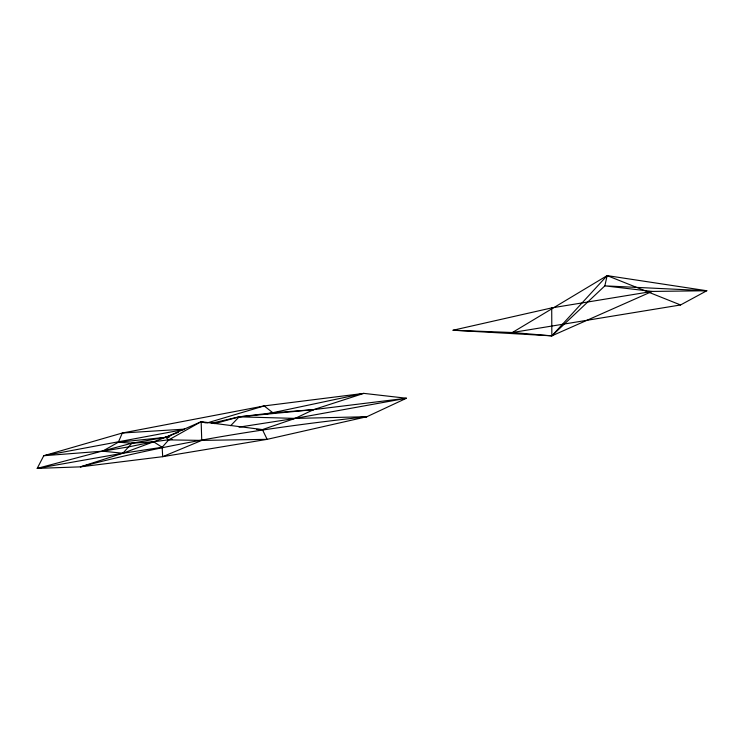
<?xml version="1.0" encoding="UTF-8"?>
<svg xmlns="http://www.w3.org/2000/svg" width="744" height="744" viewBox="0 0 744 744"><rect width="100%" height="100%" fill="white"/><g stroke="black" fill="none" stroke-linecap="round" stroke-linejoin="round"><path stroke-width="1.12" d="M680.555 304.966L607.141 275.615L512.346 332.522L551.843 335.851L652.153 291.434L604.853 285.863L706.8 290.746L607.141 275.615L604.853 285.863L551.843 335.851L453.068 330.234L551.713 307.904L652.153 291.434L706.8 290.746L680.555 304.966L512.346 332.522L453.068 330.234M169.037 436.691L131.939 443.192L122.844 453.236L80.389 466.86L37.2 468.385L43.766 455.728L122.323 433.017L264.176 405.926L363.835 393.381L406.457 398.245L366.885 416.724L267.143 439.341L162.685 456.677L80.389 466.86C174.291 442.103 270.416 427.14 366.885 416.724L295.126 418.398L239.177 416.835L211.324 423.289M607.141 275.615L551.843 335.851L551.713 307.904M230.659 425.698L239.177 416.835L272.909 412.808L313.661 409.618L406.457 398.245L295.126 418.398L239.019 427.14M266.12 414.092L363.835 393.381L313.661 409.618L295.126 418.398L262.409 429.586L201.15 421.69L168.73 439.881L162.164 447.274L122.844 453.236L37.2 468.385L131.939 443.192L153.617 441.787L172.069 439.304M205.549 422.89L201.15 421.69L165.642 437.314L122.844 453.236L102.57 451.18L43.766 455.728L184.531 429.428M178.346 432.32L165.642 437.314L118.343 442.224L102.57 451.18L128.582 446.902L153.617 441.787L162.164 447.274L162.685 456.677L201.745 440.402L267.143 439.341L262.409 429.586L256.606 429.474M206.702 423.048L264.176 405.926L272.909 412.808M170.097 436.077L165.642 437.314L168.73 439.881L201.745 440.402L201.15 421.69M214.663 423.662L239.177 416.835L313.661 409.618L310.276 410.269M169.083 436.849L165.642 437.314L169.055 437.007M289.416 418.946L295.126 418.398M184.512 429.13L122.323 433.017L118.343 442.224L131.939 443.192"/></g></svg>
